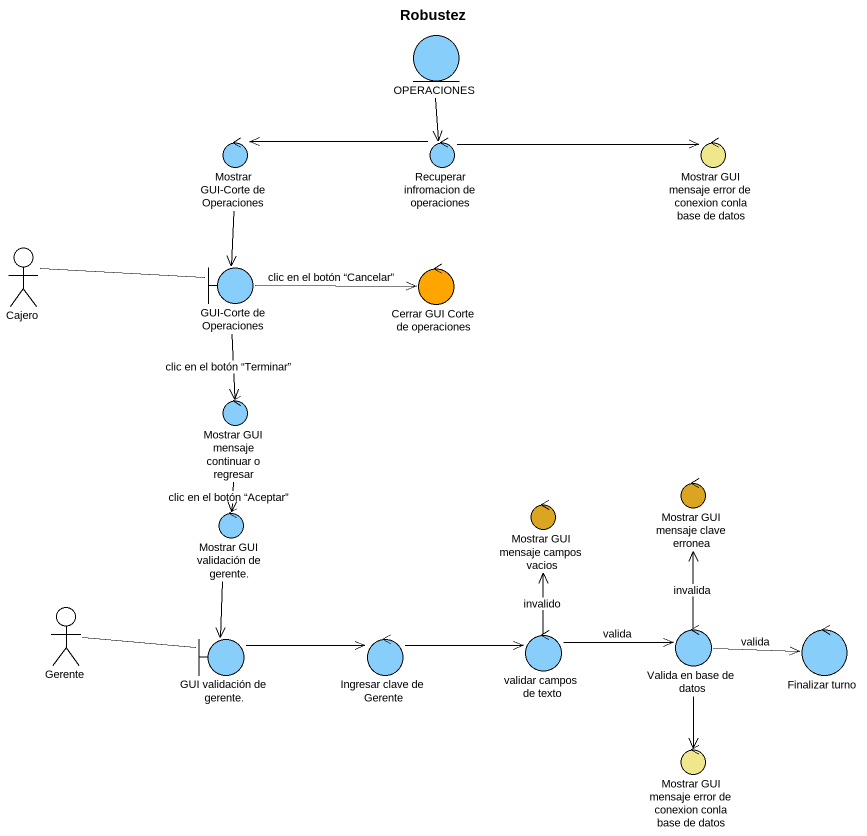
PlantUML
@startuml
title Robustez
entity OPERACIONES #87CEFA
control "Mostrar GUI-Corte de Operaciones" as Mostrar_GUI_Corte_de #87CEFA
control "Recuperar infromacion de operaciones" as Recuperar_infromacion_de #87CEFA
control "Mostrar GUI mensaje error de conexion conla base de datos" as Mostrar_GUI_mensaje_error #F0E68C
actor Cajero
boundary "GUI-Corte de Operaciones" as GUI_Corte_de_Operaciones #87CEFA
control "Cerrar GUI Corte de operaciones" as Cerrar_GUI_Corte_de #FFA500
control "Mostrar GUI mensaje continuar o regresar" as Mostrar_GUI_mensaje #87CEFA
control "Mostrar GUI validación de gerente." as Mostrar_GUI_validación_de #87CEFA
control "Mostrar GUI mensaje campos vacios" as Mostrar_GUI_mensaje_campos #DAA520
control "Mostrar GUI mensaje clave erronea" as Mostrar_GUI_mensaje_clave #DAA520
actor Gerente
boundary "GUI validación de gerente." as GUI_validación_de_gerente #87CEFA
control "Ingresar clave de Gerente" as Ingresar_clave_de_Gerente #87CEFA
control "validar campos de texto" as validar_campos_de_texto #87CEFA
control "Valida en base de datos" as Valida_en_base_de_datos #87CEFA
control "Finalizar turno" as Finalizar_turno #87CEFA
control "Mostrar GUI mensaje error de conexion conla base de datos" as Mostrar_GUI_mensaje_error_2 #F0E68C
OPERACIONES --> Recuperar_infromacion_de
Mostrar_GUI_Corte_de --> GUI_Corte_de_Operaciones
Recuperar_infromacion_de -left-> Mostrar_GUI_Corte_de
Recuperar_infromacion_de -right-> Mostrar_GUI_mensaje_error
Cajero -right- GUI_Corte_de_Operaciones
GUI_Corte_de_Operaciones -right-> Cerrar_GUI_Corte_de : clic en el botón “Cancelar”
GUI_Corte_de_Operaciones --> Mostrar_GUI_mensaje : clic en el botón “Terminar”
Mostrar_GUI_mensaje --> Mostrar_GUI_validación_de : clic en el botón “Aceptar”
Mostrar_GUI_validación_de --> GUI_validación_de_gerente
Gerente -right- GUI_validación_de_gerente
GUI_validación_de_gerente -right-> Ingresar_clave_de_Gerente
Ingresar_clave_de_Gerente -right-> validar_campos_de_texto
validar_campos_de_texto -up-> Mostrar_GUI_mensaje_campos : invalido
validar_campos_de_texto -right-> Valida_en_base_de_datos : valida
Valida_en_base_de_datos -up-> Mostrar_GUI_mensaje_clave : invalida
Valida_en_base_de_datos -right-> Finalizar_turno : valida
Valida_en_base_de_datos --> Mostrar_GUI_mensaje_error_2
@enduml
